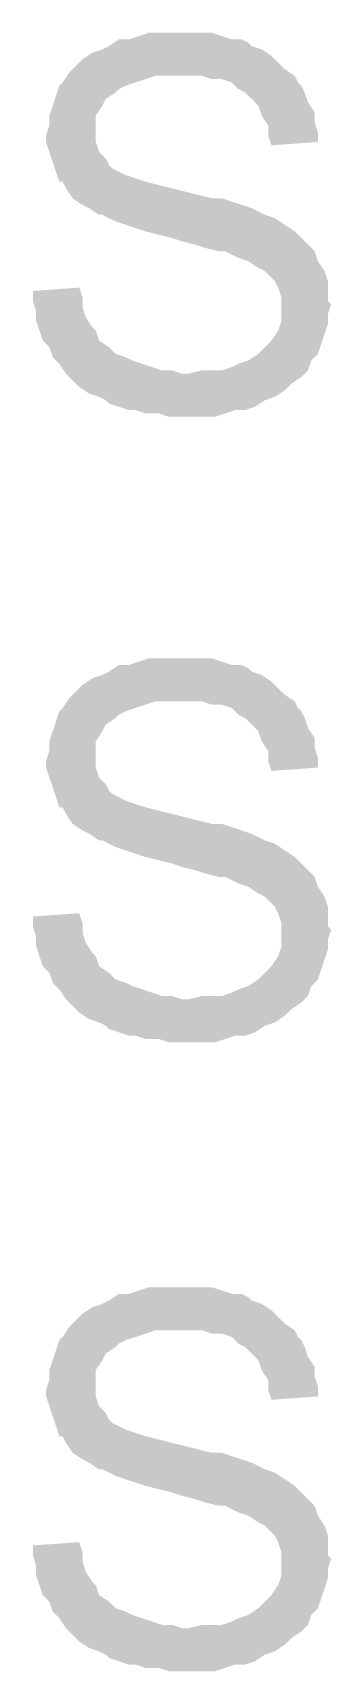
# Model space of a CAD drawing. Header units: millimetres. Extents: x -35.3 to 0.3, y 0.4 to 20.6.
# Drawn here: x -31.3243 to -31.2493, y 7.4602 to 7.8727 of the extents above; entities that cross this region are included whole.
import ezdxf

# ---------------------------------------------------------------- set-up
doc = ezdxf.new("R2010")
doc.units = ezdxf.units.MM
doc.layers.add('PDF _Riempimenti solidi', color=7, linetype='Continuous')

msp = doc.modelspace()

# ---------------------------------------------------------------- hatches: boundary and pattern name
at = {"layer": 'PDF _Riempimenti solidi', "transparency": 33554559}
for points in [[(-31.28767, 7.87267), (-31.29517, 7.87267), (-31.30017, 7.87101), (-31.30267, 7.87101), (-31.30517, 7.86934), (-31.30683, 7.86851), (-31.30933, 7.86767), (-31.31183, 7.86601), (-31.3135, 7.86434), (-31.31517, 7.86267), (-31.31683, 7.86017), (-31.31767, 7.85934), (-31.3185, 7.85684), (-31.31933, 7.85434), (-31.32017, 7.85184), (-31.32017, 7.84934), (-31.321, 7.84684), (-31.321, 7.84517), (-31.32017, 7.84267), (-31.31933, 7.84017), (-31.3185, 7.83767), (-31.31767, 7.83517), (-31.31683, 7.83517), (-31.316, 7.83351), (-31.31433, 7.83101), (-31.31183, 7.82934), (-31.31017, 7.82851), (-31.30767, 7.82684), (-31.30683, 7.82684), (-31.3035, 7.82517), (-31.301, 7.82434), (-31.296, 7.82267), (-31.29267, 7.82184), (-31.28933, 7.82101), (-31.28683, 7.82017), (-31.2835, 7.81934), (-31.281, 7.81851), (-31.27767, 7.81767), (-31.276, 7.81767), (-31.27267, 7.81601), (-31.27017, 7.81517), (-31.26767, 7.81351), (-31.266, 7.81267), (-31.26433, 7.81101), (-31.2635, 7.81017), (-31.26267, 7.80851), (-31.26183, 7.80601), (-31.26183, 7.80017), (-31.26267, 7.79767), (-31.26433, 7.79517), (-31.266, 7.79351), (-31.26767, 7.79184), (-31.27017, 7.79017), (-31.27267, 7.78934), (-31.27433, 7.78851), (-31.27683, 7.78767), (-31.28183, 7.78767), (-31.28517, 7.78684), (-31.316, 7.78684), (-31.31433, 7.78517), (-31.31267, 7.78351), (-31.31017, 7.78184), (-31.30767, 7.78101), (-31.306, 7.78017), (-31.30517, 7.77934), (-31.30267, 7.77851), (-31.30017, 7.77767), (-31.2985, 7.77767), (-31.296, 7.77684), (-31.29267, 7.77684), (-31.29017, 7.77601), (-31.2785, 7.77601), (-31.276, 7.77684), (-31.2735, 7.77767), (-31.271, 7.77767), (-31.2685, 7.77851), (-31.266, 7.78017), (-31.2635, 7.78101), (-31.261, 7.78267), (-31.25933, 7.78434), (-31.25683, 7.78601), (-31.25517, 7.78767), (-31.25433, 7.79017), (-31.25267, 7.79184), (-31.251, 7.79684), (-31.25017, 7.79934), (-31.25017, 7.80184), (-31.24933, 7.80434), (-31.25017, 7.80517), (-31.25017, 7.81017), (-31.251, 7.81267), (-31.25267, 7.81517), (-31.2535, 7.81767), (-31.25517, 7.81934), (-31.25683, 7.82101), (-31.2585, 7.82267), (-31.261, 7.82434), (-31.2635, 7.82601), (-31.266, 7.82684), (-31.26933, 7.82851), (-31.27183, 7.82934), (-31.27433, 7.83017), (-31.27683, 7.83101), (-31.27933, 7.83101), (-31.28267, 7.83184), (-31.286, 7.83267), (-31.28933, 7.83351), (-31.29267, 7.83434), (-31.296, 7.83517), (-31.301, 7.83684), (-31.30433, 7.83851), (-31.30517, 7.83934), (-31.306, 7.84101), (-31.30767, 7.84267), (-31.3085, 7.84517), (-31.3085, 7.85184), (-31.30683, 7.85434), (-31.306, 7.85601), (-31.3035, 7.85767), (-31.30267, 7.85851), (-31.301, 7.85934), (-31.296, 7.86101), (-31.2935, 7.86184), (-31.2585, 7.86184), (-31.261, 7.86351), (-31.26267, 7.86517), (-31.26433, 7.86684), (-31.26683, 7.86851), (-31.26933, 7.86934), (-31.27017, 7.87017), (-31.27183, 7.87101), (-31.27433, 7.87101), (-31.27933, 7.87267), (-31.28517, 7.87267)], [(-31.2585, 7.86184), (-31.28683, 7.86184), (-31.28183, 7.86184), (-31.27933, 7.86101), (-31.27683, 7.86101), (-31.27433, 7.86017), (-31.27267, 7.85851), (-31.271, 7.85767), (-31.26933, 7.85601), (-31.26767, 7.85434), (-31.26683, 7.85184), (-31.26517, 7.84934), (-31.26517, 7.84684), (-31.26433, 7.84434), (-31.25267, 7.84517), (-31.25267, 7.84767), (-31.2535, 7.85017), (-31.2535, 7.85267), (-31.25517, 7.85517), (-31.256, 7.85767), (-31.25683, 7.85934), (-31.25767, 7.86017)], [(-31.31267, 7.80851), (-31.32433, 7.80767), (-31.32433, 7.80517), (-31.3235, 7.80267), (-31.3235, 7.80017), (-31.32183, 7.79517), (-31.32017, 7.79351), (-31.31933, 7.79101), (-31.31767, 7.78934), (-31.316, 7.78684), (-31.28517, 7.78684), (-31.28683, 7.78684), (-31.28933, 7.78767), (-31.29183, 7.78767), (-31.29433, 7.78851), (-31.29683, 7.78934), (-31.29933, 7.79017), (-31.301, 7.79101), (-31.3035, 7.79184), (-31.30517, 7.79351), (-31.30767, 7.79517), (-31.3085, 7.79767), (-31.30933, 7.79851), (-31.311, 7.80101), (-31.31183, 7.80351), (-31.31183, 7.80601)], [(-31.28767, 7.71517), (-31.29517, 7.71517), (-31.30017, 7.71351), (-31.30267, 7.71351), (-31.30517, 7.71184), (-31.30683, 7.71101), (-31.30933, 7.71017), (-31.31183, 7.70851), (-31.3135, 7.70684), (-31.31517, 7.70517), (-31.31683, 7.70267), (-31.31767, 7.70184), (-31.3185, 7.69934), (-31.31933, 7.69684), (-31.32017, 7.69434), (-31.32017, 7.69184), (-31.321, 7.68934), (-31.321, 7.68767), (-31.32017, 7.68517), (-31.31933, 7.68267), (-31.3185, 7.68017), (-31.31767, 7.67767), (-31.31683, 7.67767), (-31.316, 7.67601), (-31.31433, 7.67351), (-31.31183, 7.67184), (-31.31017, 7.67101), (-31.30767, 7.66934), (-31.30683, 7.66934), (-31.3035, 7.66767), (-31.301, 7.66684), (-31.296, 7.66517), (-31.29267, 7.66434), (-31.28933, 7.66351), (-31.28683, 7.66267), (-31.2835, 7.66184), (-31.281, 7.66101), (-31.27767, 7.66017), (-31.276, 7.66017), (-31.27267, 7.65851), (-31.27017, 7.65767), (-31.26767, 7.65601), (-31.266, 7.65517), (-31.26433, 7.65351), (-31.2635, 7.65267), (-31.26267, 7.65101), (-31.26183, 7.64851), (-31.26183, 7.64267), (-31.26267, 7.64017), (-31.26433, 7.63767), (-31.266, 7.63601), (-31.26767, 7.63434), (-31.27017, 7.63267), (-31.27267, 7.63184), (-31.27433, 7.63101), (-31.27683, 7.63017), (-31.28183, 7.63017), (-31.28517, 7.62934), (-31.316, 7.62934), (-31.31433, 7.62767), (-31.31267, 7.62601), (-31.31017, 7.62434), (-31.30767, 7.62351), (-31.306, 7.62267), (-31.30517, 7.62184), (-31.30267, 7.62101), (-31.30017, 7.62017), (-31.2985, 7.62017), (-31.296, 7.61934), (-31.29267, 7.61934), (-31.29017, 7.61851), (-31.2785, 7.61851), (-31.276, 7.61934), (-31.2735, 7.62017), (-31.271, 7.62017), (-31.2685, 7.62101), (-31.266, 7.62267), (-31.2635, 7.62351), (-31.261, 7.62517), (-31.25933, 7.62684), (-31.25683, 7.62851), (-31.25517, 7.63017), (-31.25433, 7.63267), (-31.25267, 7.63434), (-31.251, 7.63934), (-31.25017, 7.64184), (-31.25017, 7.64434), (-31.24933, 7.64684), (-31.25017, 7.64767), (-31.25017, 7.65267), (-31.251, 7.65517), (-31.25267, 7.65767), (-31.2535, 7.66017), (-31.25517, 7.66184), (-31.2585, 7.66517), (-31.261, 7.66684), (-31.2635, 7.66851), (-31.266, 7.66934), (-31.26933, 7.67101), (-31.27183, 7.67184), (-31.27433, 7.67267), (-31.27683, 7.67351), (-31.27933, 7.67351), (-31.28267, 7.67434), (-31.286, 7.67517), (-31.28933, 7.67601), (-31.29267, 7.67684), (-31.296, 7.67767), (-31.301, 7.67934), (-31.30433, 7.68101), (-31.30517, 7.68184), (-31.306, 7.68351), (-31.30767, 7.68517), (-31.3085, 7.68767), (-31.3085, 7.69434), (-31.30683, 7.69684), (-31.306, 7.69851), (-31.3035, 7.70017), (-31.30267, 7.70101), (-31.301, 7.70184), (-31.296, 7.70351), (-31.2935, 7.70434), (-31.2585, 7.70434), (-31.261, 7.70601), (-31.26267, 7.70767), (-31.26433, 7.70934), (-31.26683, 7.71101), (-31.26933, 7.71184), (-31.27017, 7.71267), (-31.27183, 7.71351), (-31.27433, 7.71351), (-31.27933, 7.71517), (-31.28517, 7.71517)], [(-31.2585, 7.70434), (-31.28683, 7.70434), (-31.28183, 7.70434), (-31.27933, 7.70351), (-31.27683, 7.70351), (-31.27433, 7.70267), (-31.27267, 7.70101), (-31.271, 7.70017), (-31.26933, 7.69851), (-31.26767, 7.69684), (-31.26683, 7.69434), (-31.26517, 7.69184), (-31.26517, 7.68934), (-31.26433, 7.68684), (-31.25267, 7.68767), (-31.25267, 7.69017), (-31.2535, 7.69267), (-31.2535, 7.69517), (-31.25517, 7.69767), (-31.256, 7.70017), (-31.25683, 7.70184), (-31.25767, 7.70267)], [(-31.31267, 7.65101), (-31.32433, 7.65017), (-31.32433, 7.64767), (-31.3235, 7.64517), (-31.3235, 7.64267), (-31.32183, 7.63767), (-31.32017, 7.63601), (-31.31933, 7.63351), (-31.31767, 7.63184), (-31.316, 7.62934), (-31.28517, 7.62934), (-31.28683, 7.62934), (-31.28933, 7.63017), (-31.29183, 7.63017), (-31.29433, 7.63101), (-31.29683, 7.63184), (-31.29933, 7.63267), (-31.301, 7.63351), (-31.3035, 7.63434), (-31.30517, 7.63601), (-31.30767, 7.63767), (-31.3085, 7.64017), (-31.30933, 7.64101), (-31.311, 7.64351), (-31.31183, 7.64601), (-31.31183, 7.64851)], [(-31.28767, 7.55684), (-31.29517, 7.55684), (-31.30017, 7.55517), (-31.30267, 7.55517), (-31.30517, 7.55351), (-31.30683, 7.55267), (-31.30933, 7.55184), (-31.31183, 7.55017), (-31.3135, 7.54851), (-31.31517, 7.54684), (-31.31683, 7.54434), (-31.31767, 7.54351), (-31.3185, 7.54101), (-31.31933, 7.53851), (-31.32017, 7.53601), (-31.32017, 7.53351), (-31.321, 7.53101), (-31.321, 7.52934), (-31.32017, 7.52684), (-31.31933, 7.52434), (-31.3185, 7.52184), (-31.31767, 7.51934), (-31.31683, 7.51934), (-31.316, 7.51767), (-31.31433, 7.51517), (-31.31183, 7.51351), (-31.31017, 7.51267), (-31.30767, 7.51101), (-31.30683, 7.51101), (-31.3035, 7.50934), (-31.301, 7.50851), (-31.296, 7.50684), (-31.29267, 7.50601), (-31.28933, 7.50517), (-31.28683, 7.50434), (-31.2835, 7.50351), (-31.281, 7.50267), (-31.27767, 7.50184), (-31.276, 7.50184), (-31.27267, 7.50017), (-31.27017, 7.49934), (-31.26767, 7.49767), (-31.266, 7.49684), (-31.26433, 7.49517), (-31.2635, 7.49434), (-31.26267, 7.49267), (-31.26183, 7.49017), (-31.26183, 7.48434), (-31.26267, 7.48184), (-31.26433, 7.47934), (-31.266, 7.47767), (-31.26767, 7.47601), (-31.27017, 7.47434), (-31.27267, 7.47351), (-31.27433, 7.47267), (-31.27683, 7.47184), (-31.28183, 7.47184), (-31.28517, 7.47101), (-31.316, 7.47101), (-31.31433, 7.46934), (-31.31267, 7.46767), (-31.31017, 7.46601), (-31.30767, 7.46517), (-31.306, 7.46434), (-31.30517, 7.46351), (-31.30267, 7.46267), (-31.30017, 7.46184), (-31.2985, 7.46184), (-31.296, 7.46101), (-31.29267, 7.46101), (-31.29017, 7.46017), (-31.2785, 7.46017), (-31.276, 7.46101), (-31.2735, 7.46184), (-31.271, 7.46184), (-31.2685, 7.46267), (-31.266, 7.46434), (-31.2635, 7.46517), (-31.261, 7.46684), (-31.25933, 7.46851), (-31.25683, 7.47017), (-31.25517, 7.47184), (-31.25433, 7.47434), (-31.25267, 7.47601), (-31.251, 7.48101), (-31.25017, 7.48351), (-31.25017, 7.48601), (-31.24933, 7.48851), (-31.25017, 7.48934), (-31.25017, 7.49434), (-31.251, 7.49684), (-31.25267, 7.49934), (-31.2535, 7.50184), (-31.25517, 7.50351), (-31.2585, 7.50684), (-31.261, 7.50851), (-31.2635, 7.51017), (-31.266, 7.51101), (-31.26933, 7.51267), (-31.27183, 7.51351), (-31.27433, 7.51434), (-31.27683, 7.51517), (-31.27933, 7.51517), (-31.28267, 7.51601), (-31.286, 7.51684), (-31.28933, 7.51767), (-31.29267, 7.51851), (-31.296, 7.51934), (-31.301, 7.52101), (-31.30433, 7.52267), (-31.30517, 7.52351), (-31.306, 7.52517), (-31.30767, 7.52684), (-31.3085, 7.52934), (-31.3085, 7.53601), (-31.30683, 7.53851), (-31.306, 7.54017), (-31.3035, 7.54184), (-31.30267, 7.54267), (-31.301, 7.54351), (-31.296, 7.54517), (-31.2935, 7.54601), (-31.2585, 7.54601), (-31.261, 7.54767), (-31.26267, 7.54934), (-31.26433, 7.55101), (-31.26683, 7.55267), (-31.26933, 7.55351), (-31.27017, 7.55434), (-31.27183, 7.55517), (-31.27433, 7.55517), (-31.27933, 7.55684), (-31.28517, 7.55684)], [(-31.2585, 7.54601), (-31.28683, 7.54601), (-31.28183, 7.54601), (-31.27933, 7.54517), (-31.27683, 7.54517), (-31.27433, 7.54434), (-31.27267, 7.54267), (-31.271, 7.54184), (-31.26933, 7.54017), (-31.26767, 7.53851), (-31.26683, 7.53601), (-31.26517, 7.53351), (-31.26517, 7.53101), (-31.26433, 7.52851), (-31.25267, 7.52934), (-31.25267, 7.53184), (-31.2535, 7.53434), (-31.2535, 7.53684), (-31.25517, 7.53934), (-31.256, 7.54184), (-31.25683, 7.54351), (-31.25767, 7.54434)], [(-31.31267, 7.49267), (-31.32433, 7.49184), (-31.32433, 7.48934), (-31.3235, 7.48684), (-31.3235, 7.48434), (-31.32183, 7.47934), (-31.32017, 7.47767), (-31.31933, 7.47517), (-31.31767, 7.47351), (-31.316, 7.47101), (-31.28517, 7.47101), (-31.28683, 7.47101), (-31.28933, 7.47184), (-31.29183, 7.47184), (-31.29433, 7.47267), (-31.29683, 7.47351), (-31.29933, 7.47434), (-31.301, 7.47517), (-31.3035, 7.47601), (-31.30517, 7.47767), (-31.30767, 7.47934), (-31.3085, 7.48184), (-31.30933, 7.48267), (-31.311, 7.48517), (-31.31183, 7.48767), (-31.31183, 7.49017)]]:
    msp.add_hatch(color=256, dxfattribs=at).paths.add_polyline_path(points)

doc.saveas('drawing.dxf')
